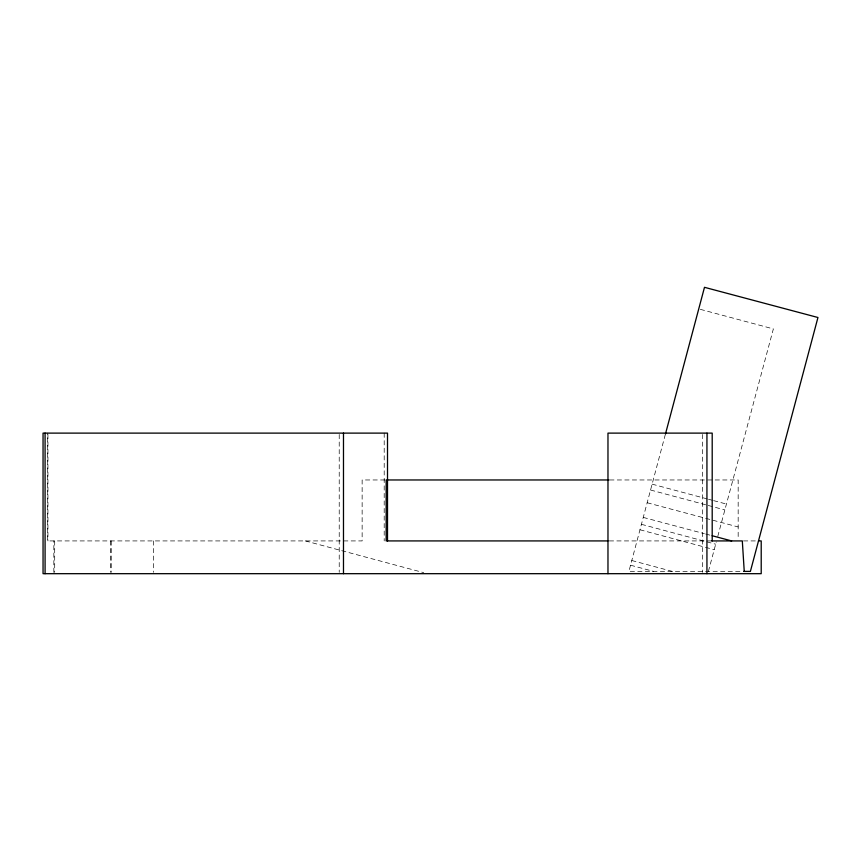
<?xml version="1.0" encoding="UTF-8"?>
<svg xmlns="http://www.w3.org/2000/svg" width="861" height="861" viewBox="0 0 861 861"><rect width="100%" height="100%" fill="white"/><g stroke="black" fill="none" stroke-linecap="round" stroke-linejoin="round"><path stroke-width="0.65" stroke-dasharray="4.3 3.23" d="M53.834 572.393L53.845 540.923M665.349 434.407L628.896 571.403L742.386 571.403M708.388 571.403L716.277 541.967M717.762 536.435L773.361 328.913L700.025 309.26M384.835 479.964L362.137 479.964L362.137 540.923L47.689 540.923L47.689 433.115M609.717 479.964L738.168 479.964L738.168 539.653M609.308 540.923L710.852 540.923M743.473 540.923L758.498 540.923M647.171 502.749L704.363 517.967M705.665 518.311L738.168 526.954M643.264 517.407L704.363 533.669M705.665 534.014L710.863 535.391M652.111 484.151L707.215 498.917M708.495 499.262L712.338 500.284M713.618 500.628L726.436 504.062M650.55 490.017L706.924 505.116M708.205 505.461L724.865 509.927M641.423 524.306L715.674 544.206M639.971 529.773L714.21 549.662M631.791 560.511L672.419 571.403M630.543 565.203L653.66 571.403M305.343 540.923L423.72 572.651M702.458 434.461L702.458 572.339M384.2 433.115L384.2 540.923M339.223 434.461L339.223 572.339M153.441 540.923L153.441 572.371M111.252 540.923L111.252 572.371M110.671 540.923L110.671 572.371M54.695 540.923L54.695 572.371M47.936 434.45L47.936 540.923"/><path stroke-width="1.29" d="M665.478 433.933L704.492 287.316L817.95 317.505L750.394 571.403L743.71 571.403M608.942 479.964L386.169 479.964L386.169 540.923L607.984 540.923M711.498 540.923L742.311 540.923L744.248 571.403M758.498 540.923L761.21 540.923L761.21 573.684L43.05 573.684L43.05 433.115L387.504 433.115L387.504 540.923M712.165 535.736L731.656 540.923M712.198 540.923L712.198 433.115L607.974 433.115L607.974 573.684M706.935 433.115L706.935 573.684M343.485 433.115L343.485 573.684M45.084 433.115L45.084 573.684"/></g></svg>
